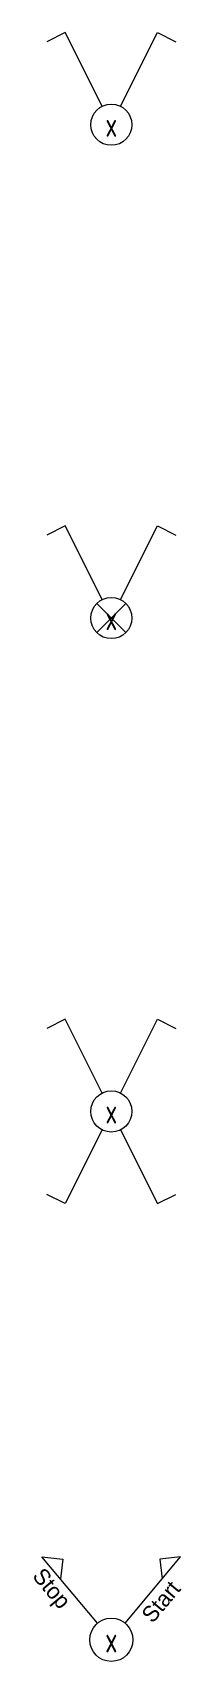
# Model space of a CAD drawing. Header units: metres. Extents: x -162 to 83385, y -62392 to -1971.
# Drawn here: x -162 to 145, y -16555 to -13194 of the extents above; entities that cross this region are included whole.
import ezdxf
from ezdxf.enums import TextEntityAlignment as Align

# ---------------------------------------------------------------- set-up
doc = ezdxf.new("R2010")
doc.units = ezdxf.units.M
doc.header["$LTSCALE"] = 0.5
for name, color, linetype, lineweight in [('ELIN_Attribut_01_Produkt_ID', 7, 'Continuous', 0), ('ELIN_Attribut_02_Stromkreis', 7, 'Continuous', 0), ('ELIN_Attribut_03_Verteilerbereich', 7, 'Continuous', 0), ('ELIN_Attribut_04_Montagehoehe', 7, 'Continuous', 0), ('ELIN_Attribut_05_Montageart', 7, 'Continuous', 0), ('ELIN_Attribut_06_Tuernummer', 7, 'Continuous', 0), ('ELIN_Attribut_07_Bemerkung', 7, 'Continuous', 0), ('ELIN_Attribut_08_Adresse', 7, 'Continuous', 0), ('ELIN_Attribut_10_AKZ1', 7, 'Continuous', 0), ('ELIN_Attribut_11_AKZ2', 7, 'Continuous', 0), ('ELIN_Attribut_12_Sonstiges1', 7, 'Continuous', 0), ('ELIN_Attribut_13_Sonstiges2', 7, 'Continuous', 0), ('ELIN_Attribut_14_Bauteil', 7, 'Continuous', 0), ('ELIN_Attribut_15_Ebene', 7, 'Continuous', 0), ('ELIN_Attribut_16_Raumnummer', 7, 'Continuous', 0), ('ELIN_Attribut_17_Raumname', 7, 'Continuous', 0), ('ELIN_Attribut_18_Montageabschnitt', 7, 'Continuous', 0), ('ELIN_Attribut_Basispunkt', 2, 'Continuous', 0), ('ELIN_Attribute_GEMOS', 11, 'Continuous', 0), ('ELIN_STS_WA_Schaltgeraete', 7, 'Continuous', 0)]:
    doc.layers.add(name, color=color, linetype=linetype, lineweight=lineweight)
doc.layers.get('0').off()
doc.styles.add('ELIN_Attribute', font='isocp.shx', dxfattribs={"width": 0.8})

# ---------------------------------------------------------------- blocks, each defined once
blk = doc.blocks.new('ELIN_STS_SERIENSCHALTER_KTRL_LI')
at = {"color": 0}
for p, q in [((-95, 190.1), (-133, 171.1)), ((-19, 38), (-95, 190.1)), ((19, 38), (95, 190.1)), ((95, 190.1), (133, 171.1)), ((-30.1, -30.1), (30.1, 30.1)), ((-30.1, 30.1), (30.1, -30.1))]:
    blk.add_line(p, q, dxfattribs=at)
blk.add_circle((0, 0), 42.5, dxfattribs=at)
at = {"layer": 'ELIN_Attribut_01_Produkt_ID', "style": 'ELIN_Attribute', "width": 0.8, "flags": 8}
blk.add_attdef('01_PRODUKT_ID', (127.4, -14.6, 0), '', height=150, dxfattribs=at)
at = {"layer": 'ELIN_Attribut_02_Stromkreis', "style": 'ELIN_Attribute', "width": 0.8, "flags": 8}
blk.add_attdef('02_STROMKREIS', (128.8, 185.4, 0), '', height=150, dxfattribs=at)
at = {"layer": 'ELIN_Attribut_03_Verteilerbereich', "style": 'ELIN_Attribute', "width": 0.8, "flags": 8}
blk.add_attdef('03_VERTEILERBEREICH', (-287.1, -404.4, 0), '', height=125, dxfattribs=at)
at = {"layer": 'ELIN_Attribut_04_Montagehoehe', "style": 'ELIN_Attribute', "width": 0.8, "flags": 8}
blk.add_attdef('04_MONTAGEHOEHE', text='', height=125, dxfattribs=at).set_placement((-144.5, -14.6, 0), align=Align.RIGHT)
at = {"layer": 'ELIN_Attribut_05_Montageart', "style": 'ELIN_Attribute', "width": 0.8, "flags": 8}
blk.add_attdef('05_MONTAGEART', (128.8, -204.4, 0), '', height=125, dxfattribs=at)
at = {"layer": 'ELIN_Attribut_06_Tuernummer', "style": 'ELIN_Attribute', "width": 0.8, "flags": 8}
blk.add_attdef('06_TUERNUMMER', text='', height=125, dxfattribs=at).set_placement((-144.5, -214.6, 0), align=Align.RIGHT)
at = {"layer": 'ELIN_Attribut_07_Bemerkung', "style": 'ELIN_Attribute', "width": 0.8, "flags": 8}
blk.add_attdef('07_BEMERKUNG', (-287.1, -604.4, 0), '', height=125, dxfattribs=at)
at = {"layer": 'ELIN_Attribut_08_Adresse', "style": 'ELIN_Attribute', "width": 0.8, "flags": 8}
blk.add_attdef('08_ADRESSE', (-287.1, -804.4, 0), '', height=125, dxfattribs=at)
at = {"layer": 'ELIN_Attribut_10_AKZ1', "style": 'ELIN_Attribute', "width": 0.8, "flags": 8}
blk.add_attdef('10_AKZ1', (-287.1, -1204.4, 0), '', height=125, dxfattribs=at)
at = {"layer": 'ELIN_Attribut_11_AKZ2', "style": 'ELIN_Attribute', "width": 0.8, "flags": 8}
blk.add_attdef('11_AKZ2', (-287.1, -1404.4, 0), '', height=125, dxfattribs=at)
at = {"layer": 'ELIN_Attribut_12_Sonstiges1', "style": 'ELIN_Attribute', "width": 0.8, "flags": 8}
blk.add_attdef('12_SONSTIGES1', (-287.1, -1604.4, 0), '', height=125, dxfattribs=at)
at = {"layer": 'ELIN_Attribut_13_Sonstiges2', "style": 'ELIN_Attribute', "width": 0.8, "flags": 8}
blk.add_attdef('13_SONSTIGES2', (-287.1, -1804.4, 0), '', height=125, dxfattribs=at)
at = {"layer": 'ELIN_Attribut_14_Bauteil', "style": 'ELIN_Attribute', "width": 0.8, "flags": 8}
blk.add_attdef('14_BAUTEIL', (-287.1, -2004.4, 0), '', height=125, dxfattribs=at)
at = {"layer": 'ELIN_Attribut_15_Ebene', "style": 'ELIN_Attribute', "width": 0.8, "flags": 8}
blk.add_attdef('15_EBENE', (-287.1, -2204.4, 0), '', height=125, dxfattribs=at)
at = {"layer": 'ELIN_Attribut_16_Raumnummer', "style": 'ELIN_Attribute', "width": 0.8, "flags": 8}
blk.add_attdef('16_RAUMNUMMER', (-287.1, -2404.4, 0), '', height=125, dxfattribs=at)
at = {"layer": 'ELIN_Attribut_17_Raumname', "style": 'ELIN_Attribute', "width": 0.8, "flags": 8}
blk.add_attdef('17_RAUMNAME', (-287.1, -2604.4, 0), '', height=125, dxfattribs=at)
at = {"layer": 'ELIN_Attribut_18_Montageabschnitt', "style": 'ELIN_Attribute', "width": 0.8, "flags": 8}
blk.add_attdef('18_MONTAGEABSCHNITT', (-287.1, -2804.4, 0), '', height=125, dxfattribs=at)
at = {"layer": 'ELIN_Attribut_Basispunkt', "style": 'ELIN_Attribute', "width": 0.8, "flags": 8}
blk.add_attdef('Basispunkt', text='', height=50, dxfattribs=at).set_placement((0, 0), align=Align.MIDDLE)
at = {"layer": 'ELIN_Attribute_GEMOS', "style": 'ELIN_Attribute', "width": 0.6}
for tag, p in [('G01_PRO02ID', (1620.5, 183.6)), ('G02_BEZEICHNUNG', (1620.5, -14.6, 0)), ('G03_DESCRIPTION', (1620.5, -204.4, 0)), ('G04_GEMOS-SYMBOL', (1623.8, -404.4, 0)), ('G05_GEMOS-TYP', (1623.8, -604.4, 0)), ('G06_ORTSKENNUNG', (1620.5, -804.4, 0)), ('G08_FREI1', (1620.5, -1004.4, 0)), ('G08_FREI2', (1620.5, -1204.4, 0))]:
    blk.add_attdef(tag, p, '', height=125, dxfattribs=at)
blk = doc.blocks.new('ELIN_STS_SERIENSCHALTER')
at = {"color": 0}
for p, q in [((-95, 190.1), (-133, 171.1)), ((-19, 38), (-95, 190.1)), ((19, 38), (95, 190.1)), ((95, 190.1), (133, 171.1))]:
    blk.add_line(p, q, dxfattribs=at)
blk.add_circle((0, 0), 42.5, dxfattribs=at)
at = {"layer": 'ELIN_Attribut_01_Produkt_ID', "style": 'ELIN_Attribute', "width": 0.8, "flags": 8}
blk.add_attdef('01_PRODUKT_ID', (134.1, -14.6, 0), '', height=150, dxfattribs=at)
at = {"layer": 'ELIN_Attribut_02_Stromkreis', "style": 'ELIN_Attribute', "width": 0.8, "flags": 8}
blk.add_attdef('02_STROMKREIS', (133.8, 185.4, 0), '', height=150, dxfattribs=at)
at = {"layer": 'ELIN_Attribut_03_Verteilerbereich', "style": 'ELIN_Attribute', "width": 0.8, "flags": 8}
blk.add_attdef('03_VERTEILERBEREICH', (-282.1, -404.4, 0), '', height=125, dxfattribs=at)
at = {"layer": 'ELIN_Attribut_04_Montagehoehe', "style": 'ELIN_Attribute', "width": 0.8, "flags": 8}
blk.add_attdef('04_MONTAGEHOEHE', text='', height=125, dxfattribs=at).set_placement((-139.5, -14.6, 0), align=Align.RIGHT)
at = {"layer": 'ELIN_Attribut_05_Montageart', "style": 'ELIN_Attribute', "width": 0.8, "flags": 8}
blk.add_attdef('05_MONTAGEART', (133.8, -204.4, 0), '', height=125, dxfattribs=at)
at = {"layer": 'ELIN_Attribut_06_Tuernummer', "style": 'ELIN_Attribute', "width": 0.8, "flags": 8}
blk.add_attdef('06_TUERNUMMER', text='', height=125, dxfattribs=at).set_placement((-139.5, -214.6, 0), align=Align.RIGHT)
at = {"layer": 'ELIN_Attribut_07_Bemerkung', "style": 'ELIN_Attribute', "width": 0.8, "flags": 8}
blk.add_attdef('07_BEMERKUNG', (-282.1, -604.4, 0), '', height=125, dxfattribs=at)
at = {"layer": 'ELIN_Attribut_08_Adresse', "style": 'ELIN_Attribute', "width": 0.8, "flags": 8}
blk.add_attdef('08_ADRESSE', (-282.1, -804.4, 0), '', height=125, dxfattribs=at)
at = {"layer": 'ELIN_Attribut_10_AKZ1', "style": 'ELIN_Attribute', "width": 0.8, "flags": 8}
blk.add_attdef('10_AKZ1', (-282.1, -1204.4, 0), '', height=125, dxfattribs=at)
at = {"layer": 'ELIN_Attribut_11_AKZ2', "style": 'ELIN_Attribute', "width": 0.8, "flags": 8}
blk.add_attdef('11_AKZ2', (-282.1, -1404.4, 0), '', height=125, dxfattribs=at)
at = {"layer": 'ELIN_Attribut_12_Sonstiges1', "style": 'ELIN_Attribute', "width": 0.8, "flags": 8}
blk.add_attdef('12_SONSTIGES1', (-282.1, -1604.4, 0), '', height=125, dxfattribs=at)
at = {"layer": 'ELIN_Attribut_13_Sonstiges2', "style": 'ELIN_Attribute', "width": 0.8, "flags": 8}
blk.add_attdef('13_SONSTIGES2', (-282.1, -1804.4, 0), '', height=125, dxfattribs=at)
at = {"layer": 'ELIN_Attribut_14_Bauteil', "style": 'ELIN_Attribute', "width": 0.8, "flags": 8}
blk.add_attdef('14_BAUTEIL', (-282.1, -2004.4, 0), '', height=125, dxfattribs=at)
at = {"layer": 'ELIN_Attribut_15_Ebene', "style": 'ELIN_Attribute', "width": 0.8, "flags": 8}
blk.add_attdef('15_EBENE', (-282.1, -2204.4, 0), '', height=125, dxfattribs=at)
at = {"layer": 'ELIN_Attribut_16_Raumnummer', "style": 'ELIN_Attribute', "width": 0.8, "flags": 8}
blk.add_attdef('16_RAUMNUMMER', (-282.1, -2404.4, 0), '', height=125, dxfattribs=at)
at = {"layer": 'ELIN_Attribut_17_Raumname', "style": 'ELIN_Attribute', "width": 0.8, "flags": 8}
blk.add_attdef('17_RAUMNAME', (-282.1, -2604.4, 0), '', height=125, dxfattribs=at)
at = {"layer": 'ELIN_Attribut_18_Montageabschnitt', "style": 'ELIN_Attribute', "width": 0.8, "flags": 8}
blk.add_attdef('18_MONTAGEABSCHNITT', (-282.1, -2804.4, 0), '', height=125, dxfattribs=at)
at = {"layer": 'ELIN_Attribut_Basispunkt', "style": 'ELIN_Attribute', "width": 0.8, "flags": 8}
blk.add_attdef('Basispunkt', text='', height=50, dxfattribs=at).set_placement((0, 0), align=Align.MIDDLE)
at = {"layer": 'ELIN_Attribute_GEMOS', "style": 'ELIN_Attribute', "width": 0.6}
for tag, p in [('G01_PRO02ID', (1620.5, 183.6)), ('G02_BEZEICHNUNG', (1620.5, -14.6, 0)), ('G03_DESCRIPTION', (1620.5, -204.4, 0)), ('G04_GEMOS-SYMBOL', (1623.8, -404.4, 0)), ('G05_GEMOS-TYP', (1623.8, -604.4, 0)), ('G06_ORTSKENNUNG', (1620.5, -804.4, 0)), ('G08_FREI1', (1620.5, -1004.4, 0)), ('G08_FREI2', (1620.5, -1204.4, 0))]:
    blk.add_attdef(tag, p, '', height=125, dxfattribs=at)
blk = doc.blocks.new('ELIN_STS_KREUZSCHALTER')
at = {"color": 0}
for p, q in [((-95, 190.1), (-133, 171.1)), ((-19, 38), (-95, 190.1)), ((19, 38), (95, 190.1)), ((95, 190.1), (133, 171.1)), ((-19, -38), (-95, -190.1)), ((19, -38), (95, -190.1)), ((-95, -190.1), (-133, -171.1)), ((95, -190.1), (133, -171.1))]:
    blk.add_line(p, q, dxfattribs=at)
blk.add_circle((0, 0), 42.5, dxfattribs=at)
at = {"layer": 'ELIN_Attribut_01_Produkt_ID', "style": 'ELIN_Attribute', "width": 0.8, "flags": 8}
blk.add_attdef('01_PRODUKT_ID', (127.8, -14.6, 0), '', height=150, dxfattribs=at)
at = {"layer": 'ELIN_Attribut_02_Stromkreis', "style": 'ELIN_Attribute', "width": 0.8, "flags": 8}
blk.add_attdef('02_STROMKREIS', (127.8, 185.4, 0), '', height=150, dxfattribs=at)
at = {"layer": 'ELIN_Attribut_03_Verteilerbereich', "style": 'ELIN_Attribute', "width": 0.8, "flags": 8}
blk.add_attdef('03_VERTEILERBEREICH', (-288.1, -404.4, 0), '', height=125, dxfattribs=at)
at = {"layer": 'ELIN_Attribut_04_Montagehoehe', "style": 'ELIN_Attribute', "width": 0.8, "flags": 8}
blk.add_attdef('04_MONTAGEHOEHE', text='', height=125, dxfattribs=at).set_placement((-145.5, -14.6, 0), align=Align.RIGHT)
at = {"layer": 'ELIN_Attribut_05_Montageart', "style": 'ELIN_Attribute', "width": 0.8, "flags": 8}
blk.add_attdef('05_MONTAGEART', (127.8, -204.4, 0), '', height=125, dxfattribs=at)
at = {"layer": 'ELIN_Attribut_06_Tuernummer', "style": 'ELIN_Attribute', "width": 0.8, "flags": 8}
blk.add_attdef('06_TUERNUMMER', text='', height=125, dxfattribs=at).set_placement((-145.5, -214.6, 0), align=Align.RIGHT)
at = {"layer": 'ELIN_Attribut_07_Bemerkung', "style": 'ELIN_Attribute', "width": 0.8, "flags": 8}
blk.add_attdef('07_BEMERKUNG', (-288.1, -604.4, 0), '', height=125, dxfattribs=at)
at = {"layer": 'ELIN_Attribut_08_Adresse', "style": 'ELIN_Attribute', "width": 0.8, "flags": 8}
blk.add_attdef('08_ADRESSE', (-288.1, -804.4, 0), '', height=125, dxfattribs=at)
at = {"layer": 'ELIN_Attribut_10_AKZ1', "style": 'ELIN_Attribute', "width": 0.8, "flags": 8}
blk.add_attdef('10_AKZ1', (-288.1, -1204.4, 0), '', height=125, dxfattribs=at)
at = {"layer": 'ELIN_Attribut_11_AKZ2', "style": 'ELIN_Attribute', "width": 0.8, "flags": 8}
blk.add_attdef('11_AKZ2', (-288.1, -1404.4, 0), '', height=125, dxfattribs=at)
at = {"layer": 'ELIN_Attribut_12_Sonstiges1', "style": 'ELIN_Attribute', "width": 0.8, "flags": 8}
blk.add_attdef('12_SONSTIGES1', (-288.1, -1604.4, 0), '', height=125, dxfattribs=at)
at = {"layer": 'ELIN_Attribut_13_Sonstiges2', "style": 'ELIN_Attribute', "width": 0.8, "flags": 8}
blk.add_attdef('13_SONSTIGES2', (-288.1, -1804.4, 0), '', height=125, dxfattribs=at)
at = {"layer": 'ELIN_Attribut_14_Bauteil', "style": 'ELIN_Attribute', "width": 0.8, "flags": 8}
blk.add_attdef('14_BAUTEIL', (-288.1, -2004.4, 0), '', height=125, dxfattribs=at)
at = {"layer": 'ELIN_Attribut_15_Ebene', "style": 'ELIN_Attribute', "width": 0.8, "flags": 8}
blk.add_attdef('15_EBENE', (-288.1, -2204.4, 0), '', height=125, dxfattribs=at)
at = {"layer": 'ELIN_Attribut_16_Raumnummer', "style": 'ELIN_Attribute', "width": 0.8, "flags": 8}
blk.add_attdef('16_RAUMNUMMER', (-288.1, -2404.4, 0), '', height=125, dxfattribs=at)
at = {"layer": 'ELIN_Attribut_17_Raumname', "style": 'ELIN_Attribute', "width": 0.8, "flags": 8}
blk.add_attdef('17_RAUMNAME', (-288.1, -2604.4, 0), '', height=125, dxfattribs=at)
at = {"layer": 'ELIN_Attribut_18_Montageabschnitt', "style": 'ELIN_Attribute', "width": 0.8, "flags": 8}
blk.add_attdef('18_MONTAGEABSCHNITT', (-288.1, -2804.4, 0), '', height=125, dxfattribs=at)
at = {"layer": 'ELIN_Attribut_Basispunkt', "style": 'ELIN_Attribute', "width": 0.8, "flags": 8}
blk.add_attdef('Basispunkt', text='', height=50, dxfattribs=at).set_placement((0, 0), align=Align.MIDDLE)
at = {"layer": 'ELIN_Attribute_GEMOS', "style": 'ELIN_Attribute', "width": 0.6}
for tag, p in [('G01_PRO02ID', (1620.5, 183.6)), ('G02_BEZEICHNUNG', (1620.5, -14.6, 0)), ('G03_DESCRIPTION', (1620.5, -204.4, 0)), ('G04_GEMOS-SYMBOL', (1623.8, -404.4, 0)), ('G05_GEMOS-TYP', (1623.8, -604.4, 0)), ('G06_ORTSKENNUNG', (1620.5, -804.4, 0)), ('G08_FREI1', (1620.5, -1004.4, 0)), ('G08_FREI2', (1620.5, -1204.4, 0))]:
    blk.add_attdef(tag, p, '', height=125, dxfattribs=at)
blk = doc.blocks.new('ELIN_STS_Knebelschalter beidseitiger rueckzug')
at = {"color": 0}
for p, q in [((-27.2, 32.6), (-136.2, 163.1)), ((27.2, 32.6), (136.2, 163.1))]:
    blk.add_line(p, q, dxfattribs=at)
at = {"lineweight": 0}
for p, q in [((-136.2, 163.1), (-95.4, 158.5)), ((136.2, 163.1), (95.4, 158.5)), ((-95.4, 158.5), (-99.8, 119.5)), ((95.4, 158.5), (99.8, 119.5))]:
    blk.add_line(p, q, dxfattribs=at)
at = {"color": 0}
blk.add_circle((0, 0), 42.5, dxfattribs=at)
at = {"lineweight": 0}
for s, rotation, p in [('Stop', 309.8644, (-156.6, 124.3)), ('Start', 50.1356, (81, 30.8))]:
    blk.add_text(s, height=31.49, rotation=rotation, dxfattribs=at).set_placement(p)
at = {"layer": 'ELIN_Attribut_01_Produkt_ID', "style": 'ELIN_Attribute', "width": 0.8, "flags": 8}
blk.add_attdef('01_PRODUKT_ID', (202.5, -14.6, 0), '', height=150, dxfattribs=at)
at = {"layer": 'ELIN_Attribut_02_Stromkreis', "style": 'ELIN_Attribute', "width": 0.8, "flags": 8}
blk.add_attdef('02_STROMKREIS', (202.5, 185.4, 0), '', height=150, dxfattribs=at)
at = {"layer": 'ELIN_Attribut_03_Verteilerbereich', "style": 'ELIN_Attribute', "width": 0.8, "flags": 8}
blk.add_attdef('03_VERTEILERBEREICH', (-247.5, -404.4, 0), '', height=125, dxfattribs=at)
at = {"layer": 'ELIN_Attribut_04_Montagehoehe', "style": 'ELIN_Attribute', "width": 0.8, "flags": 8}
blk.add_attdef('04_MONTAGEHOEHE', text='', height=125, dxfattribs=at).set_placement((-188, -14.6, 0), align=Align.RIGHT)
at = {"layer": 'ELIN_Attribut_05_Montageart', "style": 'ELIN_Attribute', "width": 0.8, "flags": 8}
blk.add_attdef('05_MONTAGEART', (202.5, -204.4, 0), '', height=125, dxfattribs=at)
at = {"layer": 'ELIN_Attribut_06_Tuernummer', "style": 'ELIN_Attribute', "width": 0.8, "flags": 8}
blk.add_attdef('06_TUERNUMMER', text='', height=125, dxfattribs=at).set_placement((-188, -214.6, 0), align=Align.RIGHT)
at = {"layer": 'ELIN_Attribut_07_Bemerkung', "style": 'ELIN_Attribute', "width": 0.8, "flags": 8}
blk.add_attdef('07_BEMERKUNG', (-247.5, -604.4, 0), '', height=125, dxfattribs=at)
at = {"layer": 'ELIN_Attribut_08_Adresse', "style": 'ELIN_Attribute', "width": 0.8, "flags": 8}
blk.add_attdef('08_ADRESSE', (-247.5, -804.4, 0), '', height=125, dxfattribs=at)
at = {"layer": 'ELIN_Attribut_10_AKZ1', "style": 'ELIN_Attribute', "width": 0.8, "flags": 8}
blk.add_attdef('10_AKZ1', (-247.5, -1204.4, 0), '', height=125, dxfattribs=at)
at = {"layer": 'ELIN_Attribut_11_AKZ2', "style": 'ELIN_Attribute', "width": 0.8, "flags": 8}
blk.add_attdef('11_AKZ2', (-247.5, -1404.4, 0), '', height=125, dxfattribs=at)
at = {"layer": 'ELIN_Attribut_12_Sonstiges1', "style": 'ELIN_Attribute', "width": 0.8, "flags": 8}
blk.add_attdef('12_SONSTIGES1', (-247.5, -1604.4, 0), '', height=125, dxfattribs=at)
at = {"layer": 'ELIN_Attribut_13_Sonstiges2', "style": 'ELIN_Attribute', "width": 0.8, "flags": 8}
blk.add_attdef('13_SONSTIGES2', (-247.5, -1804.4, 0), '', height=125, dxfattribs=at)
at = {"layer": 'ELIN_Attribut_14_Bauteil', "style": 'ELIN_Attribute', "width": 0.8, "flags": 8}
blk.add_attdef('14_BAUTEIL', (-247.5, -2004.4, 0), '', height=125, dxfattribs=at)
at = {"layer": 'ELIN_Attribut_15_Ebene', "style": 'ELIN_Attribute', "width": 0.8, "flags": 8}
blk.add_attdef('15_EBENE', (-247.5, -2204.4, 0), '', height=125, dxfattribs=at)
at = {"layer": 'ELIN_Attribut_16_Raumnummer', "style": 'ELIN_Attribute', "width": 0.8, "flags": 8}
blk.add_attdef('16_RAUMNUMMER', (-247.5, -2404.4, 0), '', height=125, dxfattribs=at)
at = {"layer": 'ELIN_Attribut_17_Raumname', "style": 'ELIN_Attribute', "width": 0.8, "flags": 8}
blk.add_attdef('17_RAUMNAME', (-247.5, -2604.4, 0), '', height=125, dxfattribs=at)
at = {"layer": 'ELIN_Attribut_18_Montageabschnitt', "style": 'ELIN_Attribute', "width": 0.8, "flags": 8}
blk.add_attdef('18_MONTAGEABSCHNITT', (-247.5, -2804.4, 0), '', height=125, dxfattribs=at)
at = {"layer": 'ELIN_Attribut_Basispunkt', "style": 'ELIN_Attribute', "width": 0.8, "flags": 8}
blk.add_attdef('Basispunkt', text='', height=50, dxfattribs=at).set_placement((0, 0), align=Align.MIDDLE)
at = {"layer": 'ELIN_Attribute_GEMOS', "style": 'ELIN_Attribute', "width": 0.6}
for tag, p in [('G01_PRO02ID', (1620.5, 183.6)), ('G02_BEZEICHNUNG', (1620.5, -14.6, 0)), ('G03_DESCRIPTION', (1620.5, -204.4, 0)), ('G04_GEMOS-SYMBOL', (1623.8, -404.4, 0)), ('G05_GEMOS-TYP', (1623.8, -604.4, 0)), ('G06_ORTSKENNUNG', (1620.5, -804.4, 0)), ('G08_FREI1', (1620.5, -1004.4, 0)), ('G08_FREI2', (1620.5, -1204.4, 0))]:
    blk.add_attdef(tag, p, '', height=125, dxfattribs=at)

msp = doc.modelspace()

# ---------------------------------------------------------------- block references
at = {"layer": 'ELIN_STS_WA_Schaltgeraete', "lineweight": 0}
ref = msp.add_blockref('ELIN_STS_SERIENSCHALTER', (0, -13384.6), dxfattribs=at)
ref.add_attrib('Basispunkt', 'x', dxfattribs={"layer": 'ELIN_Attribut_Basispunkt', "height": 50, "style": 'ELIN_Attribute', "width": 0.8}).set_placement((0, -13384.6), align=Align.MIDDLE)
ref = msp.add_blockref('ELIN_STS_SERIENSCHALTER_KTRL_LI', (0, -14402.4), dxfattribs=at)
ref.add_attrib('Basispunkt', 'x', dxfattribs={"layer": 'ELIN_Attribut_Basispunkt', "height": 50, "style": 'ELIN_Attribute', "width": 0.8}).set_placement((0, -14402.4), align=Align.MIDDLE)
ref = msp.add_blockref('ELIN_STS_KREUZSCHALTER', (0, -15420.3), dxfattribs=at)
ref.add_attrib('Basispunkt', 'x', dxfattribs={"layer": 'ELIN_Attribut_Basispunkt', "height": 50, "style": 'ELIN_Attribute', "width": 0.8}).set_placement((0, -15420.3), align=Align.MIDDLE)
ref = msp.add_blockref('ELIN_STS_Knebelschalter beidseitiger rueckzug', (0, -16510.3), dxfattribs=dict(at, xscale=1.05, yscale=1.05, zscale=1.05))
ref.add_attrib('Basispunkt', 'x', dxfattribs={"layer": 'ELIN_Attribut_Basispunkt', "height": 52.5, "style": 'ELIN_Attribute', "width": 0.8}).set_placement((0, -16510.3), align=Align.MIDDLE)

doc.saveas('drawing.dxf')
